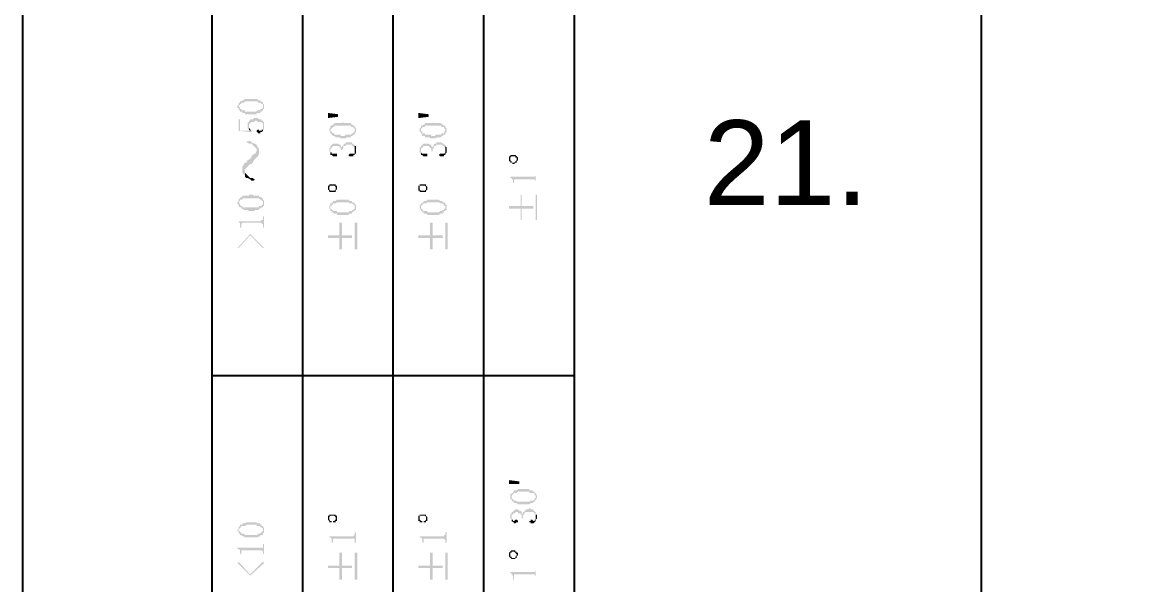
# Model space of a CAD drawing. Header units: millimetres. Extents: x 7018 to 13530, y 4187 to 5692.
# Drawn here: x 7965.94 to 8005.48, y 4761.68 to 4781.59 of the extents above; entities that cross this region are included whole.
import ezdxf

# ---------------------------------------------------------------- set-up
doc = ezdxf.new("R2010")
doc.units = ezdxf.units.MM
doc.styles.get("Standard").update_dxf_attribs({"font": 'arial.ttf'})

msp = doc.modelspace()

# ---------------------------------------------------------------- hatches: boundary and pattern name
at = {"transparency": 33554559}
for points in [[(7973.553, 4778.606), (7973.553, 4778.561), (7973.598, 4778.561), (7973.598, 4778.515), (7973.598, 4778.47), (7973.598, 4778.606), (7973.598, 4778.651), (7973.643, 4778.651), (7973.643, 4778.696), (7973.688, 4778.696), (7973.688, 4778.741), (7973.779, 4778.741), (7973.824, 4778.786), (7974.275, 4778.786), (7974.275, 4778.741), (7974.365, 4778.741), (7974.41, 4778.696), (7974.456, 4778.696), (7974.456, 4778.651), (7974.456, 4778.606), (7974.456, 4778.741), (7974.456, 4778.741), (7974.41, 4778.786), (7974.365, 4778.786), (7974.365, 4778.831), (7974.275, 4778.831), (7974.275, 4778.877), (7973.824, 4778.877), (7973.779, 4778.831), (7973.733, 4778.831), (7973.688, 4778.786), (7973.643, 4778.786), (7973.643, 4778.741), (7973.598, 4778.741), (7973.598, 4778.696), (7973.598, 4778.651), (7973.553, 4778.651)], [(7973.598, 4778.47), (7973.643, 4778.47), (7973.643, 4778.425), (7973.733, 4778.425), (7973.733, 4778.38), (7973.824, 4778.38), (7973.824, 4778.335), (7974.23, 4778.335), (7974.23, 4778.38), (7974.365, 4778.38), (7974.365, 4778.425), (7974.41, 4778.425), (7974.456, 4778.47), (7974.456, 4778.515), (7974.501, 4778.515), (7974.501, 4778.561), (7974.501, 4778.606), (7974.501, 4778.651), (7974.501, 4778.696), (7974.456, 4778.696), (7974.456, 4778.741), (7974.456, 4778.606), (7974.456, 4778.561), (7974.456, 4778.561), (7974.41, 4778.515), (7974.365, 4778.515), (7974.365, 4778.47), (7974.23, 4778.47), (7974.23, 4778.425), (7973.824, 4778.425), (7973.824, 4778.47), (7973.733, 4778.47), (7973.688, 4778.515), (7973.643, 4778.515), (7973.643, 4778.561), (7973.643, 4778.561), (7973.598, 4778.606), (7973.598, 4778.606)], [(7973.914, 4777.974), (7973.914, 4777.884), (7973.914, 4777.839), (7973.914, 4777.839), (7973.959, 4777.793), (7973.959, 4777.929), (7973.959, 4777.974), (7973.959, 4777.974), (7974.004, 4778.019), (7974.004, 4778.019), (7974.049, 4778.064), (7974.14, 4778.064), (7974.185, 4778.109), (7974.23, 4778.109), (7974.275, 4778.064), (7974.41, 4778.064), (7974.41, 4778.019), (7974.456, 4778.019), (7974.456, 4777.974), (7974.456, 4777.929), (7974.456, 4777.793), (7974.501, 4777.793), (7974.501, 4777.839), (7974.501, 4777.929), (7974.501, 4777.974), (7974.501, 4778.064), (7974.456, 4778.064), (7974.456, 4778.109), (7974.41, 4778.109), (7974.41, 4778.154), (7974.32, 4778.154), (7974.275, 4778.2), (7974.14, 4778.2), (7974.095, 4778.154), (7974.004, 4778.154), (7974.004, 4778.109), (7973.959, 4778.109), (7973.959, 4778.064), (7973.914, 4778.064), (7973.914, 4778.019)], [(7976.757, 4778.38), (7977.118, 4778.335), (7977.118, 4778.245), (7976.757, 4778.2)], [(7979.962, 4778.38), (7980.323, 4778.335), (7980.323, 4778.245), (7979.962, 4778.2)], [(7973.598, 4778.154), (7973.598, 4777.748), (7974.049, 4777.703), (7974.095, 4777.748), (7974.049, 4777.748), (7974.049, 4777.793), (7974.004, 4777.748), (7973.643, 4777.748), (7973.643, 4778.154)], [(7973.959, 4777.793), (7973.959, 4777.793), (7974.004, 4777.748), (7974.004, 4777.748), (7974.049, 4777.793), (7974.004, 4777.793), (7974.004, 4777.839), (7973.959, 4777.839), (7973.959, 4777.884), (7973.959, 4777.929)], [(7974.23, 4777.748), (7974.23, 4777.703), (7974.275, 4777.703), (7974.275, 4777.658), (7974.365, 4777.658), (7974.365, 4777.703), (7974.41, 4777.703), (7974.456, 4777.748), (7974.456, 4777.929), (7974.456, 4777.839), (7974.456, 4777.793), (7974.41, 4777.793), (7974.41, 4777.748), (7974.32, 4777.748), (7974.32, 4777.793), (7974.275, 4777.793)], [(7976.802, 4777.748), (7976.802, 4777.748), (7976.848, 4777.703), (7976.848, 4777.658), (7976.848, 4777.793), (7976.848, 4777.793), (7976.893, 4777.839), (7976.893, 4777.839), (7976.938, 4777.884), (7976.983, 4777.884), (7976.983, 4777.929), (7977.57, 4777.929), (7977.57, 4777.884), (7977.66, 4777.884), (7977.66, 4777.839), (7977.705, 4777.839), (7977.705, 4777.793), (7977.705, 4777.748), (7977.705, 4777.929), (7977.66, 4777.929), (7977.615, 4777.974), (7977.57, 4777.974), (7977.57, 4778.019), (7977.299, 4778.019), (7977.299, 4778.064), (7977.299, 4778.064), (7977.254, 4778.019), (7976.983, 4778.019), (7976.983, 4777.974), (7976.938, 4777.974), (7976.893, 4777.929), (7976.848, 4777.929), (7976.848, 4777.884), (7976.848, 4777.839), (7976.802, 4777.839), (7976.802, 4777.793)], [(7976.848, 4777.658), (7976.893, 4777.613), (7976.893, 4777.613), (7976.938, 4777.568), (7976.983, 4777.568), (7977.028, 4777.523), (7977.164, 4777.523), (7977.209, 4777.477), (7977.389, 4777.477), (7977.434, 4777.523), (7977.57, 4777.523), (7977.57, 4777.568), (7977.615, 4777.568), (7977.66, 4777.613), (7977.705, 4777.613), (7977.705, 4777.658), (7977.705, 4777.658), (7977.75, 4777.703), (7977.75, 4777.748), (7977.75, 4777.793), (7977.75, 4777.839), (7977.75, 4777.839), (7977.705, 4777.884), (7977.705, 4777.748), (7977.705, 4777.703), (7977.66, 4777.703), (7977.66, 4777.658), (7977.615, 4777.658), (7977.57, 4777.613), (7977.389, 4777.613), (7977.344, 4777.568), (7977.209, 4777.568), (7977.209, 4777.613), (7976.983, 4777.613), (7976.983, 4777.658), (7976.938, 4777.658), (7976.893, 4777.703), (7976.893, 4777.703), (7976.848, 4777.748), (7976.848, 4777.748)], [(7980.007, 4777.748), (7980.007, 4777.703), (7980.052, 4777.703), (7980.052, 4777.658), (7980.052, 4777.793), (7980.052, 4777.839), (7980.097, 4777.839), (7980.097, 4777.884), (7980.187, 4777.884), (7980.187, 4777.929), (7980.774, 4777.929), (7980.774, 4777.884), (7980.864, 4777.884), (7980.864, 4777.839), (7980.864, 4777.839), (7980.909, 4777.793), (7980.909, 4777.748), (7980.909, 4777.929), (7980.864, 4777.929), (7980.819, 4777.974), (7980.774, 4777.974), (7980.774, 4778.019), (7980.503, 4778.019), (7980.458, 4778.064), (7980.458, 4778.019), (7980.187, 4778.019), (7980.187, 4777.974), (7980.142, 4777.974), (7980.097, 4777.929), (7980.052, 4777.929), (7980.052, 4777.884), (7980.052, 4777.884), (7980.007, 4777.839), (7980.007, 4777.793)], [(7980.052, 4777.658), (7980.097, 4777.613), (7980.097, 4777.568), (7980.187, 4777.568), (7980.187, 4777.523), (7980.368, 4777.523), (7980.368, 4777.477), (7980.594, 4777.477), (7980.594, 4777.523), (7980.774, 4777.523), (7980.774, 4777.568), (7980.819, 4777.568), (7980.864, 4777.613), (7980.909, 4777.613), (7980.909, 4777.658), (7980.909, 4777.658), (7980.955, 4777.703), (7980.955, 4777.748), (7980.955, 4777.793), (7980.955, 4777.839), (7980.955, 4777.839), (7980.909, 4777.884), (7980.909, 4777.748), (7980.909, 4777.748), (7980.864, 4777.703), (7980.864, 4777.658), (7980.774, 4777.658), (7980.774, 4777.613), (7980.594, 4777.613), (7980.548, 4777.568), (7980.413, 4777.568), (7980.413, 4777.613), (7980.187, 4777.613), (7980.187, 4777.658), (7980.097, 4777.658), (7980.097, 4777.703), (7980.097, 4777.703), (7980.052, 4777.748), (7980.052, 4777.748)], [(7973.733, 4776.349), (7973.733, 4776.259), (7973.779, 4776.214), (7973.824, 4776.169), (7973.824, 4776.394), (7973.869, 4776.439), (7973.914, 4776.485), (7973.959, 4776.53), (7974.004, 4776.575), (7974.049, 4776.575), (7974.095, 4776.62), (7974.14, 4776.71), (7974.14, 4776.71), (7974.185, 4776.755), (7974.23, 4776.8), (7974.23, 4777.071), (7974.23, 4777.026), (7974.185, 4776.936), (7974.14, 4776.936), (7974.095, 4776.891), (7974.049, 4776.846), (7974.049, 4776.8), (7974.004, 4776.755), (7973.914, 4776.71), (7973.914, 4776.71), (7973.869, 4776.62), (7973.824, 4776.62), (7973.779, 4776.575), (7973.779, 4776.53), (7973.733, 4776.485), (7973.733, 4776.439)], [(7973.869, 4777.342), (7973.914, 4777.342), (7973.959, 4777.297), (7974.049, 4777.297), (7974.095, 4777.252), (7974.14, 4777.207), (7974.14, 4777.207), (7974.185, 4777.162), (7974.23, 4777.116), (7974.23, 4776.8), (7974.23, 4776.8), (7974.275, 4776.846), (7974.32, 4776.936), (7974.32, 4777.116), (7974.275, 4777.162), (7974.23, 4777.252), (7974.23, 4777.252), (7974.185, 4777.297), (7974.14, 4777.297), (7974.049, 4777.342), (7974.004, 4777.387), (7973.914, 4777.387)], [(7976.802, 4777.071), (7976.802, 4777.026), (7976.802, 4777.026), (7976.848, 4776.981), (7976.848, 4776.936), (7976.848, 4777.071), (7976.848, 4777.116), (7976.893, 4777.116), (7976.893, 4777.162), (7976.893, 4777.162), (7976.938, 4777.207), (7977.164, 4777.207), (7977.164, 4777.162), (7977.209, 4777.162), (7977.209, 4777.116), (7977.209, 4777.071), (7977.254, 4777.071), (7977.254, 4777.026), (7977.254, 4777.071), (7977.299, 4777.116), (7977.299, 4777.162), (7977.299, 4777.207), (7977.389, 4777.207), (7977.389, 4777.252), (7977.615, 4777.252), (7977.615, 4777.207), (7977.66, 4777.207), (7977.66, 4777.162), (7977.705, 4777.162), (7977.705, 4777.116), (7977.705, 4777.071), (7977.705, 4777.252), (7977.66, 4777.252), (7977.66, 4777.297), (7977.615, 4777.297), (7977.615, 4777.342), (7977.389, 4777.342), (7977.389, 4777.297), (7977.344, 4777.297), (7977.299, 4777.252), (7977.299, 4777.207), (7977.254, 4777.207), (7977.254, 4777.162), (7977.254, 4777.162), (7977.209, 4777.207), (7977.209, 4777.252), (7977.164, 4777.252), (7977.118, 4777.297), (7976.938, 4777.297), (7976.893, 4777.252), (7976.893, 4777.252), (7976.848, 4777.207), (7976.848, 4777.162), (7976.848, 4777.162), (7976.802, 4777.116), (7976.802, 4777.116)], [(7976.848, 4776.936), (7976.848, 4776.891), (7976.893, 4776.891), (7976.938, 4776.846), (7977.073, 4776.846), (7977.073, 4776.891), (7977.073, 4776.936), (7976.893, 4776.936), (7976.893, 4776.981), (7976.848, 4776.981), (7976.848, 4777.071)], [(7977.479, 4776.891), (7977.479, 4776.891), (7977.525, 4776.846), (7977.66, 4776.846), (7977.66, 4776.891), (7977.705, 4776.891), (7977.705, 4776.936), (7977.75, 4776.936), (7977.75, 4777.026), (7977.75, 4777.071), (7977.75, 4777.116), (7977.75, 4777.207), (7977.705, 4777.207), (7977.705, 4777.026), (7977.705, 4776.981), (7977.705, 4776.936), (7977.525, 4776.936)], [(7980.007, 4777.071), (7980.007, 4777.026), (7980.007, 4776.981), (7980.052, 4776.936), (7980.052, 4777.071), (7980.052, 4777.116), (7980.052, 4777.116), (7980.097, 4777.162), (7980.097, 4777.162), (7980.142, 4777.207), (7980.323, 4777.207), (7980.368, 4777.162), (7980.368, 4777.162), (7980.413, 4777.116), (7980.413, 4777.071), (7980.413, 4777.026), (7980.458, 4777.026), (7980.458, 4777.116), (7980.503, 4777.116), (7980.503, 4777.162), (7980.503, 4777.207), (7980.594, 4777.207), (7980.594, 4777.252), (7980.819, 4777.252), (7980.819, 4777.207), (7980.864, 4777.207), (7980.864, 4777.162), (7980.909, 4777.162), (7980.909, 4777.116), (7980.909, 4777.071), (7980.909, 4777.252), (7980.864, 4777.252), (7980.864, 4777.297), (7980.819, 4777.297), (7980.774, 4777.342), (7980.594, 4777.342), (7980.594, 4777.297), (7980.548, 4777.297), (7980.503, 4777.252), (7980.503, 4777.207), (7980.458, 4777.207), (7980.458, 4777.162), (7980.458, 4777.162), (7980.413, 4777.207), (7980.413, 4777.252), (7980.368, 4777.252), (7980.323, 4777.297), (7980.142, 4777.297), (7980.097, 4777.252), (7980.097, 4777.252), (7980.052, 4777.207), (7980.052, 4777.162), (7980.007, 4777.162), (7980.007, 4777.116), (7980.007, 4777.116)], [(7980.052, 4776.936), (7980.052, 4776.891), (7980.097, 4776.891), (7980.142, 4776.846), (7980.278, 4776.846), (7980.278, 4776.891), (7980.278, 4776.936), (7980.097, 4776.936), (7980.052, 4776.981), (7980.052, 4777.071)], [(7980.684, 4776.891), (7980.684, 4776.891), (7980.729, 4776.846), (7980.864, 4776.846), (7980.864, 4776.891), (7980.909, 4776.891), (7980.909, 4776.936), (7980.909, 4776.936), (7980.955, 4776.981), (7980.955, 4777.026), (7980.955, 4777.071), (7980.955, 4777.116), (7980.955, 4777.162), (7980.909, 4777.207), (7980.909, 4777.026), (7980.909, 4776.981), (7980.909, 4776.981), (7980.864, 4776.936), (7980.729, 4776.936)], [(7983.166, 4776.755), (7983.166, 4776.71), (7983.166, 4776.665), (7983.211, 4776.665), (7983.211, 4776.755), (7983.211, 4776.8), (7983.211, 4776.8), (7983.256, 4776.846), (7983.392, 4776.846), (7983.392, 4776.8), (7983.437, 4776.8), (7983.437, 4776.62), (7983.437, 4776.665), (7983.437, 4776.665), (7983.482, 4776.71), (7983.482, 4776.755), (7983.482, 4776.8), (7983.437, 4776.846), (7983.437, 4776.846), (7983.392, 4776.891), (7983.211, 4776.891), (7983.211, 4776.846), (7983.166, 4776.846), (7983.166, 4776.8), (7983.166, 4776.8)], [(7983.211, 4776.665), (7983.211, 4776.62), (7983.256, 4776.62), (7983.302, 4776.575), (7983.347, 4776.575), (7983.392, 4776.62), (7983.437, 4776.62), (7983.437, 4776.755), (7983.437, 4776.71), (7983.437, 4776.71), (7983.392, 4776.665), (7983.392, 4776.665), (7983.347, 4776.62), (7983.256, 4776.62), (7983.256, 4776.665), (7983.256, 4776.665), (7983.211, 4776.71), (7983.211, 4776.755), (7983.211, 4776.755)], [(7973.824, 4776.169), (7973.824, 4776.123), (7973.869, 4776.078), (7973.914, 4776.078), (7974.004, 4776.033), (7974.049, 4775.988), (7974.14, 4775.988), (7974.185, 4776.033), (7974.14, 4776.033), (7974.095, 4776.078), (7974.004, 4776.078), (7973.959, 4776.123), (7973.914, 4776.169), (7973.914, 4776.169), (7973.869, 4776.214), (7973.824, 4776.259), (7973.824, 4776.304)], [(7983.211, 4776.123), (7983.211, 4776.078), (7983.256, 4776.078), (7983.256, 4776.033), (7983.302, 4776.033), (7983.302, 4775.943), (7983.302, 4775.898), (7983.347, 4775.898), (7983.347, 4775.988), (7983.347, 4776.033), (7984.069, 4776.033), (7984.069, 4775.988), (7984.114, 4775.988), (7984.114, 4775.943), (7984.114, 4775.898), (7984.114, 4776.259), (7984.114, 4776.214), (7984.114, 4776.169), (7984.069, 4776.123), (7984.024, 4776.123)], [(7976.757, 4775.717), (7976.757, 4775.672), (7976.757, 4775.672), (7976.802, 4775.627), (7976.802, 4775.762), (7976.802, 4775.762), (7976.848, 4775.808), (7976.983, 4775.808), (7977.028, 4775.762), (7977.028, 4775.627), (7977.028, 4775.627), (7977.073, 4775.672), (7977.073, 4775.717), (7977.073, 4775.762), (7977.073, 4775.808), (7977.028, 4775.808), (7977.028, 4775.853), (7976.802, 4775.853), (7976.802, 4775.808), (7976.757, 4775.808), (7976.757, 4775.762), (7976.757, 4775.762)], [(7979.962, 4775.717), (7979.962, 4775.672), (7979.962, 4775.627), (7980.007, 4775.627), (7980.007, 4775.762), (7980.007, 4775.808), (7980.187, 4775.808), (7980.233, 4775.762), (7980.233, 4775.627), (7980.233, 4775.627), (7980.278, 4775.672), (7980.278, 4775.717), (7980.278, 4775.762), (7980.278, 4775.762), (7980.233, 4775.808), (7980.233, 4775.853), (7980.007, 4775.853), (7980.007, 4775.808), (7979.962, 4775.808), (7979.962, 4775.762), (7979.962, 4775.762)], [(7973.553, 4775.221), (7973.553, 4775.176), (7973.553, 4775.176), (7973.598, 4775.131), (7973.598, 4775.085), (7973.598, 4775.221), (7973.598, 4775.221), (7973.643, 4775.266), (7973.643, 4775.311), (7973.733, 4775.311), (7973.733, 4775.356), (7974.32, 4775.356), (7974.365, 4775.311), (7974.41, 4775.311), (7974.41, 4775.266), (7974.456, 4775.266), (7974.456, 4775.221), (7974.456, 4775.356), (7974.41, 4775.356), (7974.41, 4775.401), (7974.32, 4775.401), (7974.32, 4775.447), (7974.14, 4775.447), (7974.095, 4775.492), (7973.959, 4775.492), (7973.959, 4775.447), (7973.733, 4775.447), (7973.733, 4775.401), (7973.688, 4775.401), (7973.643, 4775.356), (7973.643, 4775.356), (7973.598, 4775.311), (7973.598, 4775.266), (7973.598, 4775.266)], [(7976.802, 4775.627), (7976.802, 4775.582), (7977.028, 4775.582), (7977.028, 4775.717), (7977.028, 4775.672), (7977.028, 4775.672), (7976.983, 4775.627), (7976.848, 4775.627), (7976.802, 4775.672), (7976.802, 4775.717), (7976.802, 4775.717)], [(7980.007, 4775.627), (7980.007, 4775.582), (7980.233, 4775.582), (7980.233, 4775.717), (7980.233, 4775.672), (7980.233, 4775.672), (7980.187, 4775.627), (7980.052, 4775.627), (7980.007, 4775.672), (7980.007, 4775.717), (7980.007, 4775.717)], [(7983.166, 4775.085), (7983.166, 4774.995), (7983.572, 4774.995), (7983.572, 4774.589), (7983.617, 4774.589), (7983.617, 4774.995), (7984.024, 4774.995), (7984.024, 4775.085), (7983.617, 4775.085), (7983.617, 4775.492), (7983.572, 4775.492), (7983.572, 4775.085)], [(7984.159, 4774.589), (7984.159, 4775.492), (7984.114, 4775.492), (7984.114, 4774.589)], [(7973.598, 4775.085), (7973.643, 4775.04), (7973.688, 4775.04), (7973.688, 4774.995), (7973.733, 4774.995), (7973.779, 4774.95), (7973.914, 4774.95), (7973.959, 4774.905), (7974.14, 4774.905), (7974.185, 4774.95), (7974.32, 4774.95), (7974.32, 4774.995), (7974.365, 4774.995), (7974.41, 4775.04), (7974.456, 4775.04), (7974.456, 4775.085), (7974.501, 4775.085), (7974.501, 4775.131), (7974.501, 4775.221), (7974.501, 4775.266), (7974.501, 4775.266), (7974.456, 4775.311), (7974.456, 4775.176), (7974.456, 4775.131), (7974.41, 4775.131), (7974.41, 4775.085), (7974.32, 4775.085), (7974.32, 4775.04), (7973.733, 4775.04), (7973.733, 4775.085), (7973.688, 4775.085), (7973.643, 4775.131), (7973.643, 4775.176), (7973.598, 4775.176), (7973.598, 4775.221)], [(7976.802, 4775.04), (7976.802, 4774.995), (7976.848, 4774.995), (7976.848, 4774.95), (7976.848, 4774.905), (7976.848, 4775.04), (7976.848, 4775.085), (7976.893, 4775.085), (7976.893, 4775.131), (7976.938, 4775.131), (7976.938, 4775.176), (7977.028, 4775.176), (7977.073, 4775.221), (7977.479, 4775.221), (7977.525, 4775.176), (7977.615, 4775.176), (7977.66, 4775.131), (7977.66, 4775.131), (7977.705, 4775.085), (7977.705, 4775.04), (7977.705, 4775.176), (7977.705, 4775.176), (7977.66, 4775.221), (7977.615, 4775.221), (7977.615, 4775.266), (7977.525, 4775.266), (7977.479, 4775.311), (7977.073, 4775.311), (7977.028, 4775.266), (7976.938, 4775.266), (7976.938, 4775.221), (7976.893, 4775.221), (7976.893, 4775.176), (7976.848, 4775.176), (7976.848, 4775.131), (7976.848, 4775.131), (7976.802, 4775.085), (7976.802, 4775.085)], [(7976.848, 4774.905), (7976.893, 4774.905), (7976.893, 4774.86), (7976.938, 4774.86), (7976.983, 4774.815), (7977.073, 4774.815), (7977.073, 4774.77), (7977.479, 4774.77), (7977.525, 4774.815), (7977.615, 4774.815), (7977.615, 4774.86), (7977.66, 4774.86), (7977.66, 4774.905), (7977.705, 4774.905), (7977.705, 4774.95), (7977.75, 4774.95), (7977.75, 4774.995), (7977.75, 4775.04), (7977.75, 4775.085), (7977.75, 4775.131), (7977.705, 4775.131), (7977.705, 4775.176), (7977.705, 4775.04), (7977.705, 4774.995), (7977.705, 4774.995), (7977.66, 4774.95), (7977.615, 4774.95), (7977.615, 4774.905), (7977.525, 4774.905), (7977.479, 4774.86), (7977.073, 4774.86), (7977.073, 4774.905), (7976.938, 4774.905), (7976.938, 4774.95), (7976.893, 4774.95), (7976.893, 4774.995), (7976.848, 4774.995), (7976.848, 4775.04), (7976.848, 4775.04)], [(7980.007, 4775.04), (7980.007, 4774.995), (7980.007, 4774.995), (7980.052, 4774.95), (7980.052, 4774.905), (7980.052, 4775.04), (7980.052, 4775.085), (7980.052, 4775.085), (7980.097, 4775.131), (7980.097, 4775.131), (7980.142, 4775.176), (7980.233, 4775.176), (7980.278, 4775.221), (7980.684, 4775.221), (7980.729, 4775.176), (7980.819, 4775.176), (7980.864, 4775.131), (7980.864, 4775.085), (7980.909, 4775.085), (7980.909, 4775.04), (7980.909, 4775.176), (7980.909, 4775.176), (7980.864, 4775.221), (7980.819, 4775.221), (7980.819, 4775.266), (7980.729, 4775.266), (7980.684, 4775.311), (7980.278, 4775.311), (7980.233, 4775.266), (7980.142, 4775.266), (7980.142, 4775.221), (7980.097, 4775.221), (7980.097, 4775.176), (7980.052, 4775.176), (7980.052, 4775.131), (7980.007, 4775.131), (7980.007, 4775.085), (7980.007, 4775.085)], [(7980.052, 4774.905), (7980.097, 4774.905), (7980.097, 4774.86), (7980.142, 4774.86), (7980.142, 4774.815), (7980.233, 4774.815), (7980.278, 4774.77), (7980.684, 4774.77), (7980.729, 4774.815), (7980.819, 4774.815), (7980.819, 4774.86), (7980.864, 4774.86), (7980.864, 4774.905), (7980.909, 4774.905), (7980.909, 4774.95), (7980.955, 4774.95), (7980.955, 4774.995), (7980.955, 4775.04), (7980.955, 4775.085), (7980.955, 4775.131), (7980.909, 4775.131), (7980.909, 4775.176), (7980.909, 4775.04), (7980.909, 4774.995), (7980.864, 4774.995), (7980.864, 4774.95), (7980.819, 4774.95), (7980.774, 4774.905), (7980.729, 4774.905), (7980.684, 4774.86), (7980.278, 4774.86), (7980.278, 4774.905), (7980.142, 4774.905), (7980.097, 4774.95), (7980.097, 4774.995), (7980.052, 4774.995), (7980.052, 4775.04), (7980.052, 4775.04)], [(7973.553, 4774.544), (7973.598, 4774.544), (7973.598, 4774.499), (7973.643, 4774.499), (7973.643, 4774.454), (7973.643, 4774.318), (7973.688, 4774.318), (7973.688, 4774.454), (7973.688, 4774.454), (7973.733, 4774.499), (7974.41, 4774.499), (7974.41, 4774.454), (7974.456, 4774.454), (7974.456, 4774.318), (7974.501, 4774.318), (7974.501, 4774.724), (7974.456, 4774.724), (7974.456, 4774.634), (7974.456, 4774.589), (7974.41, 4774.589), (7974.365, 4774.544)], [(7976.757, 4774.047), (7976.757, 4773.957), (7977.164, 4773.957), (7977.164, 4773.551), (7977.254, 4773.551), (7977.254, 4773.957), (7977.615, 4773.957), (7977.615, 4774.047), (7977.254, 4774.047), (7977.254, 4774.499), (7977.164, 4774.499), (7977.164, 4774.047)], [(7977.795, 4773.551), (7977.795, 4774.499), (7977.705, 4774.499), (7977.705, 4773.551)], [(7979.962, 4774.047), (7979.962, 4773.957), (7980.368, 4773.957), (7980.368, 4773.551), (7980.458, 4773.551), (7980.458, 4773.957), (7980.819, 4773.957), (7980.819, 4774.047), (7980.458, 4774.047), (7980.458, 4774.499), (7980.368, 4774.499), (7980.368, 4774.047)], [(7981, 4773.551), (7981, 4774.499), (7980.909, 4774.499), (7980.909, 4773.551)], [(7973.553, 4773.596), (7973.598, 4773.596), (7974.004, 4774.047), (7974.456, 4773.596), (7974.501, 4773.596), (7974.004, 4774.093)], [(7983.166, 4765.382), (7983.527, 4765.337), (7983.527, 4765.247), (7983.166, 4765.247)], [(7983.211, 4764.795), (7983.211, 4764.75), (7983.211, 4764.705), (7983.256, 4764.705), (7983.256, 4764.66), (7983.256, 4764.795), (7983.256, 4764.84), (7983.256, 4764.84), (7983.302, 4764.886), (7983.302, 4764.886), (7983.347, 4764.931), (7983.437, 4764.931), (7983.482, 4764.976), (7983.888, 4764.976), (7983.888, 4764.931), (7984.024, 4764.931), (7984.069, 4764.886), (7984.069, 4764.84), (7984.114, 4764.84), (7984.114, 4764.795), (7984.114, 4764.931), (7984.069, 4764.931), (7984.069, 4764.976), (7984.024, 4764.976), (7983.978, 4765.021), (7983.888, 4765.021), (7983.888, 4765.066), (7983.482, 4765.066), (7983.437, 4765.021), (7983.347, 4765.021), (7983.347, 4764.976), (7983.302, 4764.976), (7983.302, 4764.931), (7983.256, 4764.931), (7983.256, 4764.886), (7983.211, 4764.886), (7983.211, 4764.84), (7983.211, 4764.84)], [(7983.256, 4764.66), (7983.256, 4764.66), (7983.302, 4764.615), (7983.347, 4764.615), (7983.347, 4764.57), (7983.437, 4764.57), (7983.482, 4764.525), (7983.888, 4764.525), (7983.933, 4764.57), (7984.024, 4764.57), (7984.024, 4764.615), (7984.069, 4764.615), (7984.069, 4764.66), (7984.114, 4764.66), (7984.114, 4764.705), (7984.114, 4764.705), (7984.159, 4764.75), (7984.159, 4764.795), (7984.159, 4764.84), (7984.159, 4764.84), (7984.114, 4764.886), (7984.114, 4764.931), (7984.114, 4764.795), (7984.114, 4764.75), (7984.069, 4764.75), (7984.069, 4764.705), (7984.069, 4764.705), (7984.024, 4764.66), (7983.933, 4764.66), (7983.888, 4764.615), (7983.437, 4764.615), (7983.437, 4764.66), (7983.347, 4764.66), (7983.302, 4764.705), (7983.302, 4764.705), (7983.256, 4764.75), (7983.256, 4764.795), (7983.256, 4764.795)], [(7983.211, 4764.118), (7983.211, 4764.073), (7983.211, 4764.028), (7983.211, 4764.028), (7983.256, 4763.983), (7983.256, 4764.073), (7983.256, 4764.118), (7983.256, 4764.163), (7983.302, 4764.163), (7983.302, 4764.209), (7983.392, 4764.209), (7983.392, 4764.254), (7983.482, 4764.254), (7983.482, 4764.209), (7983.572, 4764.209), (7983.572, 4764.163), (7983.617, 4764.163), (7983.617, 4764.073), (7983.617, 4764.028), (7983.663, 4764.028), (7983.663, 4764.073), (7983.663, 4764.163), (7983.708, 4764.163), (7983.708, 4764.209), (7983.708, 4764.209), (7983.753, 4764.254), (7984.024, 4764.254), (7984.069, 4764.209), (7984.069, 4764.163), (7984.114, 4764.163), (7984.114, 4764.118), (7984.114, 4764.073), (7984.114, 4764.254), (7984.069, 4764.254), (7984.069, 4764.299), (7984.024, 4764.299), (7984.024, 4764.344), (7983.933, 4764.344), (7983.933, 4764.389), (7983.888, 4764.389), (7983.843, 4764.344), (7983.753, 4764.344), (7983.753, 4764.299), (7983.708, 4764.299), (7983.708, 4764.254), (7983.663, 4764.254), (7983.663, 4764.209), (7983.663, 4764.163), (7983.617, 4764.209), (7983.617, 4764.254), (7983.617, 4764.254), (7983.572, 4764.299), (7983.527, 4764.299), (7983.482, 4764.344), (7983.392, 4764.344), (7983.347, 4764.299), (7983.302, 4764.299), (7983.302, 4764.254), (7983.256, 4764.254), (7983.256, 4764.209), (7983.256, 4764.209), (7983.211, 4764.163)], [(7976.757, 4764.028), (7976.757, 4763.983), (7976.757, 4763.983), (7976.802, 4763.938), (7976.802, 4764.073), (7976.802, 4764.073), (7976.848, 4764.118), (7976.983, 4764.118), (7977.028, 4764.073), (7977.028, 4763.938), (7977.073, 4763.938), (7977.073, 4764.028), (7977.073, 4764.073), (7977.073, 4764.118), (7977.028, 4764.118), (7977.028, 4764.163), (7976.802, 4764.163), (7976.802, 4764.118), (7976.757, 4764.118), (7976.757, 4764.073), (7976.757, 4764.073)], [(7976.802, 4763.938), (7976.802, 4763.893), (7977.028, 4763.893), (7977.028, 4764.028), (7977.028, 4763.983), (7977.028, 4763.983), (7976.983, 4763.938), (7976.938, 4763.938), (7976.938, 4763.893), (7976.893, 4763.893), (7976.893, 4763.938), (7976.848, 4763.938), (7976.802, 4763.983), (7976.802, 4764.028), (7976.802, 4764.028)], [(7979.962, 4764.028), (7979.962, 4763.983), (7979.962, 4763.938), (7980.007, 4763.938), (7980.007, 4764.073), (7980.007, 4764.118), (7980.187, 4764.118), (7980.233, 4764.073), (7980.233, 4763.938), (7980.278, 4763.938), (7980.278, 4764.028), (7980.278, 4764.073), (7980.278, 4764.073), (7980.233, 4764.118), (7980.233, 4764.163), (7980.007, 4764.163), (7980.007, 4764.118), (7979.962, 4764.118), (7979.962, 4764.073), (7979.962, 4764.073)], [(7980.007, 4763.938), (7980.007, 4763.893), (7980.233, 4763.893), (7980.233, 4764.028), (7980.233, 4763.983), (7980.233, 4763.983), (7980.187, 4763.938), (7980.142, 4763.938), (7980.142, 4763.893), (7980.097, 4763.893), (7980.097, 4763.938), (7980.052, 4763.938), (7980.007, 4763.983), (7980.007, 4764.028), (7980.007, 4764.028)], [(7983.256, 4763.983), (7983.256, 4763.938), (7983.256, 4763.938), (7983.302, 4763.893), (7983.347, 4763.893), (7983.347, 4763.848), (7983.392, 4763.848), (7983.437, 4763.893), (7983.482, 4763.893), (7983.482, 4763.938), (7983.482, 4763.938), (7983.437, 4763.983), (7983.392, 4763.983), (7983.347, 4763.938), (7983.302, 4763.938), (7983.302, 4763.983), (7983.256, 4763.983), (7983.256, 4764.028), (7983.256, 4764.073)], [(7983.888, 4763.893), (7983.933, 4763.893), (7983.933, 4763.848), (7984.024, 4763.848), (7984.069, 4763.893), (7984.069, 4763.893), (7984.114, 4763.938), (7984.114, 4763.983), (7984.114, 4763.983), (7984.159, 4764.028), (7984.159, 4764.073), (7984.159, 4764.118), (7984.159, 4764.163), (7984.114, 4764.163), (7984.114, 4764.254), (7984.114, 4764.073), (7984.114, 4764.028), (7984.114, 4763.983), (7984.069, 4763.983), (7984.069, 4763.938), (7984.024, 4763.938), (7983.978, 4763.983), (7983.933, 4763.983), (7983.933, 4763.938), (7983.888, 4763.938)], [(7973.553, 4763.622), (7973.553, 4763.577), (7973.598, 4763.577), (7973.598, 4763.532), (7973.598, 4763.486), (7973.598, 4763.622), (7973.598, 4763.667), (7973.643, 4763.667), (7973.643, 4763.712), (7973.688, 4763.712), (7973.688, 4763.757), (7973.824, 4763.757), (7973.869, 4763.802), (7974.23, 4763.802), (7974.23, 4763.757), (7974.365, 4763.757), (7974.365, 4763.712), (7974.41, 4763.712), (7974.456, 4763.667), (7974.456, 4763.622), (7974.456, 4763.757), (7974.41, 4763.757), (7974.41, 4763.802), (7974.365, 4763.802), (7974.365, 4763.848), (7974.23, 4763.848), (7974.23, 4763.893), (7973.869, 4763.893), (7973.824, 4763.848), (7973.733, 4763.848), (7973.733, 4763.802), (7973.643, 4763.802), (7973.643, 4763.757), (7973.643, 4763.757), (7973.598, 4763.712), (7973.598, 4763.667), (7973.598, 4763.667)], [(7973.598, 4763.486), (7973.643, 4763.486), (7973.643, 4763.441), (7973.688, 4763.441), (7973.733, 4763.396), (7973.779, 4763.396), (7973.824, 4763.351), (7974.275, 4763.351), (7974.32, 4763.396), (7974.365, 4763.396), (7974.365, 4763.441), (7974.456, 4763.441), (7974.456, 4763.486), (7974.456, 4763.486), (7974.501, 4763.532), (7974.501, 4763.577), (7974.501, 4763.622), (7974.501, 4763.667), (7974.501, 4763.712), (7974.456, 4763.712), (7974.456, 4763.757), (7974.456, 4763.577), (7974.456, 4763.577), (7974.41, 4763.532), (7974.41, 4763.532), (7974.365, 4763.486), (7974.275, 4763.486), (7974.275, 4763.441), (7973.824, 4763.441), (7973.779, 4763.486), (7973.688, 4763.486), (7973.688, 4763.532), (7973.643, 4763.532), (7973.643, 4763.577), (7973.598, 4763.577), (7973.598, 4763.622)], [(7976.802, 4763.396), (7976.802, 4763.351), (7976.848, 4763.351), (7976.893, 4763.306), (7976.893, 4763.261), (7976.893, 4763.171), (7976.938, 4763.171), (7976.938, 4763.261), (7976.938, 4763.306), (7977.705, 4763.306), (7977.705, 4763.261), (7977.705, 4763.171), (7977.75, 4763.171), (7977.75, 4763.532), (7977.705, 4763.532), (7977.705, 4763.486), (7977.705, 4763.441), (7977.705, 4763.441), (7977.66, 4763.396), (7977.615, 4763.396)], [(7980.007, 4763.396), (7980.007, 4763.351), (7980.052, 4763.351), (7980.097, 4763.306), (7980.097, 4763.261), (7980.097, 4763.171), (7980.142, 4763.171), (7980.142, 4763.261), (7980.142, 4763.306), (7980.864, 4763.306), (7980.909, 4763.261), (7980.909, 4763.171), (7980.955, 4763.171), (7980.955, 4763.532), (7980.909, 4763.532), (7980.909, 4763.486), (7980.909, 4763.441), (7980.864, 4763.441), (7980.864, 4763.396), (7980.819, 4763.396)], [(7973.553, 4762.99), (7973.553, 4762.945), (7973.598, 4762.945), (7973.643, 4762.9), (7973.643, 4762.809), (7973.643, 4762.764), (7973.688, 4762.764), (7973.688, 4762.855), (7973.688, 4762.9), (7974.41, 4762.9), (7974.456, 4762.855), (7974.456, 4762.809), (7974.456, 4762.764), (7974.501, 4762.764), (7974.501, 4763.125), (7974.456, 4763.125), (7974.456, 4763.035), (7974.456, 4762.99), (7974.365, 4762.99)], [(7976.757, 4762.358), (7976.757, 4762.268), (7977.164, 4762.268), (7977.164, 4761.862), (7977.254, 4761.862), (7977.254, 4762.268), (7977.615, 4762.268), (7977.615, 4762.358), (7977.254, 4762.358), (7977.254, 4762.809), (7977.164, 4762.809), (7977.164, 4762.358)], [(7977.795, 4761.862), (7977.795, 4762.809), (7977.705, 4762.809), (7977.705, 4761.862)], [(7979.962, 4762.358), (7979.962, 4762.268), (7980.368, 4762.268), (7980.368, 4761.862), (7980.458, 4761.862), (7980.458, 4762.268), (7980.819, 4762.268), (7980.819, 4762.358), (7980.458, 4762.358), (7980.458, 4762.809), (7980.368, 4762.809), (7980.368, 4762.358)], [(7981, 4761.862), (7981, 4762.809), (7980.909, 4762.809), (7980.909, 4761.862)], [(7983.166, 4762.764), (7983.166, 4762.719), (7983.166, 4762.674), (7983.166, 4762.674), (7983.211, 4762.629), (7983.211, 4762.809), (7983.256, 4762.809), (7983.256, 4762.855), (7983.347, 4762.855), (7983.392, 4762.809), (7983.392, 4762.809), (7983.437, 4762.764), (7983.437, 4762.629), (7983.437, 4762.674), (7983.437, 4762.674), (7983.482, 4762.719), (7983.482, 4762.764), (7983.482, 4762.809), (7983.437, 4762.809), (7983.437, 4762.855), (7983.392, 4762.855), (7983.392, 4762.9), (7983.256, 4762.9), (7983.211, 4762.855), (7983.211, 4762.855), (7983.166, 4762.809)], [(7983.211, 4762.629), (7983.211, 4762.629), (7983.256, 4762.584), (7983.392, 4762.584), (7983.392, 4762.629), (7983.437, 4762.629), (7983.437, 4762.764), (7983.437, 4762.719), (7983.437, 4762.719), (7983.392, 4762.674), (7983.392, 4762.629), (7983.256, 4762.629), (7983.256, 4762.674), (7983.211, 4762.674), (7983.211, 4762.719), (7983.211, 4762.719)], [(7973.553, 4762.448), (7974.004, 4761.997), (7974.501, 4762.448), (7974.456, 4762.494), (7974.004, 4762.042), (7973.598, 4762.494)], [(7983.211, 4762.133), (7983.211, 4762.087), (7983.256, 4762.087), (7983.256, 4762.042), (7983.256, 4762.042), (7983.302, 4761.997), (7983.302, 4761.862), (7983.347, 4761.862), (7983.347, 4761.997), (7983.347, 4762.042), (7984.069, 4762.042), (7984.069, 4761.997), (7984.114, 4761.997), (7984.114, 4761.862), (7984.114, 4762.268), (7984.114, 4762.178), (7984.114, 4762.178), (7984.069, 4762.133), (7984.024, 4762.133)]]:
    msp.add_hatch(color=256, dxfattribs=at).paths.add_polyline_path(points)

# ---------------------------------------------------------------- linework, layer by layer
for p, q in [((7972.65, 4815.918), (7972.65, 4529.177)), ((7999.875, 4815.918), (7999.875, 4559.957))]:
    msp.add_line(p, q)
msp.add_lwpolyline([(8385.944, 4524.918), (8385.944, 4821.918), (7965.944, 4821.918), (7965.944, 4524.918)], close=True)
for points in [[(7975.855, 4815.918), (7975.855, 4742.004)], [(7979.059, 4815.918), (7979.059, 4742.004)], [(7982.263, 4815.918), (7982.263, 4742.004)], [(7985.468, 4815.918), (7985.468, 4529.177)], [(7972.65, 4769.083), (7985.468, 4769.083)]]:
    msp.add_lwpolyline(points)

# ---------------------------------------------------------------- texts
at = {"insert": (7992.969, 4776.622), "char_height": 2.9997, "width": 34.34827, "attachment_point": 5}
msp.add_mtext('21.', dxfattribs=at)

doc.saveas('drawing.dxf')
